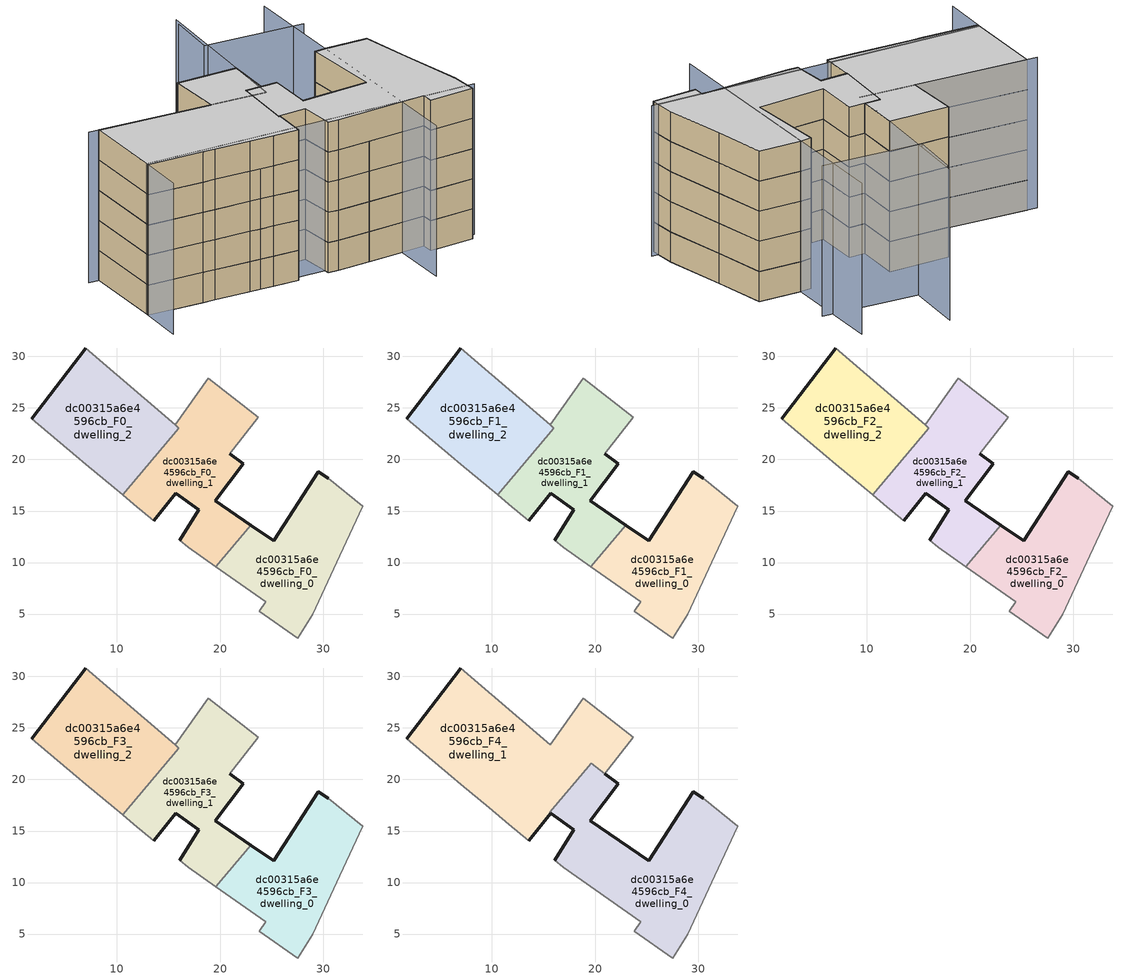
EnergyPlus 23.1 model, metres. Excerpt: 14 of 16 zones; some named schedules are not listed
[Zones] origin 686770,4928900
dc00315a6e4596cb_F0_dwelling_0
 floor ground (EU_floor_Construction): 29,4.99 31.6,10.64 33.87,15.46 30.51,18.17 29.55,18.8 25.2,12.11 22.99,13.61 19.6,9.59 24.42,6.19 23.8,5.3 27.52,2.68 z0
 wall outside (EU_wall_Construction): 22.99,13.61 25.2,12.11 29.55,18.8 30.51,18.17 z0:3
 wall adiabatic (EU_wall_Construction): 30.51,18.17 33.87,15.46 31.6,10.64 29,4.99 27.52,2.68 23.8,5.3 24.42,6.19 19.6,9.59 z0:3
 wall to dc00315a6e4596cb_F0_dwelling_1 (EU_wall_Construction): 19.6,9.59 22.99,13.61 z0:3
dc00315a6e4596cb_F0_dwelling_1
 floor ground (EU_floor_Construction): 22.99,13.61 19.52,15.98 22.23,19.58 20.93,20.57 23.69,24.12 18.84,27.88 15.65,23.35 16.02,23.03 10.56,16.57 11.63,15.68 13.59,14.05 15.69,16.73 17.92,15.12 16.08,12.19 16.9,11.49 19.6,9.59 z0
 wall outside (EU_wall_Construction): 20.93,20.57 22.23,19.58 19.52,15.98 22.99,13.61 / 16.08,12.19 17.92,15.12 15.69,16.73 13.59,14.05 z0:3
 wall adiabatic (EU_wall_Construction): 13.59,14.05 11.63,15.68 10.56,16.57 / 19.6,9.59 16.9,11.49 16.08,12.19 / 16.02,23.03 15.65,23.35 18.84,27.88 23.69,24.12 20.93,20.57 z0:3
 wall to dc00315a6e4596cb_F0_dwelling_2 (EU_wall_Construction): 10.56,16.57 16.02,23.03 z0:3
dc00315a6e4596cb_F0_dwelling_2
 floor ground (EU_floor_Construction): 10.56,16.57 16.02,23.03 15.64,23.35 6.95,30.82 1.71,23.94 6.06,20.31 6.97,19.56 9.74,17.26 z0
 wall outside (EU_wall_Construction): 1.71,23.94 6.95,30.82 z0:3
 wall adiabatic (EU_wall_Construction): 10.56,16.57 9.74,17.26 6.97,19.56 6.06,20.31 1.71,23.94 / 6.95,30.82 15.64,23.35 / 15.65,23.35 16.02,23.03 z0:3
dc00315a6e4596cb_F1_dwelling_0
 floor to dc00315a6e4596cb_F0_dwelling_0 (EU_floor_Construction): 29,4.99 31.6,10.64 33.87,15.46 30.51,18.17 29.55,18.8 25.2,12.11 22.99,13.61 19.6,9.59 24.42,6.19 23.8,5.3 27.52,2.68 z3
 wall outside (EU_wall_Construction): 22.99,13.61 25.2,12.11 29.55,18.8 30.51,18.17 z3:6
 wall adiabatic (EU_wall_Construction): 30.51,18.17 33.87,15.46 31.6,10.64 29,4.99 27.52,2.68 23.8,5.3 24.42,6.19 19.6,9.59 z3:6
 wall to dc00315a6e4596cb_F1_dwelling_1 (EU_wall_Construction): 19.6,9.59 22.99,13.61 z3:6
dc00315a6e4596cb_F1_dwelling_1
 floor to dc00315a6e4596cb_F0_dwelling_1 (EU_floor_Construction): 22.99,13.61 19.52,15.98 22.23,19.58 20.93,20.57 23.69,24.12 18.84,27.88 15.65,23.35 16.02,23.03 10.56,16.57 11.63,15.68 13.59,14.05 15.69,16.73 17.92,15.12 16.08,12.19 16.9,11.49 19.6,9.59 z3
 wall outside (EU_wall_Construction): 20.93,20.57 22.23,19.58 19.52,15.98 22.99,13.61 / 16.08,12.19 17.92,15.12 15.69,16.73 13.59,14.05 z3:6
 wall adiabatic (EU_wall_Construction): 13.59,14.05 11.63,15.68 10.56,16.57 / 19.6,9.59 16.9,11.49 16.08,12.19 / 16.02,23.03 15.65,23.35 18.84,27.88 23.69,24.12 20.93,20.57 z3:6
 wall to dc00315a6e4596cb_F1_dwelling_2 (EU_wall_Construction): 10.56,16.57 16.02,23.03 z3:6
dc00315a6e4596cb_F1_dwelling_2
 floor to dc00315a6e4596cb_F0_dwelling_2 (EU_floor_Construction): 10.56,16.57 16.02,23.03 6.95,30.82 1.71,23.94 6.06,20.31 6.97,19.56 9.74,17.26 z3
 wall outside (EU_wall_Construction): 1.71,23.94 6.95,30.82 z3:6
 wall adiabatic (EU_wall_Construction): 10.56,16.57 9.74,17.26 6.97,19.56 6.06,20.31 1.71,23.94 / 6.95,30.82 15.64,23.35 / 15.65,23.35 16.02,23.03 z3:6
dc00315a6e4596cb_F2_dwelling_0
 floor to dc00315a6e4596cb_F1_dwelling_0 (EU_floor_Construction): 29,4.99 31.6,10.64 33.87,15.46 30.51,18.17 29.55,18.8 25.2,12.11 22.99,13.61 19.6,9.59 24.42,6.19 23.8,5.3 27.52,2.68 z6
 wall outside (EU_wall_Construction): 22.99,13.61 25.2,12.11 29.55,18.8 30.51,18.17 z6:9
 wall adiabatic (EU_wall_Construction): 30.51,18.17 33.87,15.46 31.6,10.64 29,4.99 27.52,2.68 23.8,5.3 24.42,6.19 19.6,9.59 z6:9
 wall to dc00315a6e4596cb_F2_dwelling_1 (EU_wall_Construction): 19.6,9.59 22.99,13.61 z6:9
dc00315a6e4596cb_F2_dwelling_1
 floor to dc00315a6e4596cb_F1_dwelling_1 (EU_floor_Construction): 22.99,13.61 19.52,15.98 22.23,19.58 20.93,20.57 23.69,24.12 18.84,27.88 15.65,23.35 16.02,23.03 10.56,16.57 11.63,15.68 13.59,14.05 15.69,16.73 17.92,15.12 16.08,12.19 16.9,11.49 19.6,9.59 z6
 wall outside (EU_wall_Construction): 20.93,20.57 22.23,19.58 19.52,15.98 22.99,13.61 / 16.08,12.19 17.92,15.12 15.69,16.73 13.59,14.05 z6:9
 wall adiabatic (EU_wall_Construction): 13.59,14.05 11.63,15.68 10.56,16.57 / 19.6,9.59 16.9,11.49 16.08,12.19 / 16.02,23.03 15.65,23.35 18.84,27.88 23.69,24.12 20.93,20.57 z6:9
 wall to dc00315a6e4596cb_F2_dwelling_2 (EU_wall_Construction): 10.56,16.57 16.02,23.03 z6:9
dc00315a6e4596cb_F2_dwelling_2
 floor to dc00315a6e4596cb_F1_dwelling_2 (EU_floor_Construction): 10.56,16.57 16.02,23.03 6.95,30.82 1.71,23.94 6.06,20.31 6.97,19.56 9.74,17.26 z6
 wall outside (EU_wall_Construction): 1.71,23.94 6.95,30.82 z6:9
 wall adiabatic (EU_wall_Construction): 10.56,16.57 9.74,17.26 6.97,19.56 6.06,20.31 1.71,23.94 / 6.95,30.82 15.64,23.35 / 15.65,23.35 16.02,23.03 z6:9
dc00315a6e4596cb_F3_dwelling_0
 floor to dc00315a6e4596cb_F2_dwelling_0 (EU_floor_Construction): 29,4.99 31.6,10.64 33.87,15.46 30.51,18.17 29.55,18.8 25.2,12.11 22.99,13.61 19.6,9.59 24.42,6.19 23.8,5.3 27.52,2.68 z9
 wall outside (EU_wall_Construction): 22.99,13.61 25.2,12.11 29.55,18.8 30.51,18.17 z9:12
 wall adiabatic (EU_wall_Construction): 30.51,18.17 33.87,15.46 31.6,10.64 29,4.99 27.52,2.68 23.8,5.3 24.42,6.19 19.6,9.59 z9:12
 wall to dc00315a6e4596cb_F3_dwelling_1 (EU_wall_Construction): 19.6,9.59 22.99,13.61 z9:12
dc00315a6e4596cb_F3_dwelling_1
 floor to dc00315a6e4596cb_F2_dwelling_1 (EU_floor_Construction): 22.99,13.61 19.52,15.98 22.23,19.58 20.93,20.57 23.69,24.12 18.84,27.88 15.65,23.35 16.02,23.03 10.56,16.57 11.63,15.68 13.59,14.05 15.69,16.73 17.92,15.12 16.08,12.19 16.9,11.49 19.6,9.59 z9
 wall outside (EU_wall_Construction): 20.93,20.57 22.23,19.58 19.52,15.98 22.99,13.61 / 16.08,12.19 17.92,15.12 15.69,16.73 13.59,14.05 z9:12
 wall adiabatic (EU_wall_Construction): 13.59,14.05 11.63,15.68 10.56,16.57 / 19.6,9.59 16.9,11.49 16.08,12.19 / 16.02,23.03 15.65,23.35 18.84,27.88 23.69,24.12 20.93,20.57 z9:12
 wall to dc00315a6e4596cb_F3_dwelling_2 (EU_wall_Construction): 10.56,16.57 16.02,23.03 z9:12
dc00315a6e4596cb_F3_dwelling_2
 floor to dc00315a6e4596cb_F2_dwelling_2 (EU_floor_Construction): 10.56,16.57 16.02,23.03 6.95,30.82 1.71,23.94 6.06,20.31 6.97,19.56 9.74,17.26 z9
 wall outside (EU_wall_Construction): 1.71,23.94 6.95,30.82 z9:12
 wall adiabatic (EU_wall_Construction): 10.56,16.57 9.74,17.26 6.97,19.56 6.06,20.31 1.71,23.94 / 6.95,30.82 15.64,23.35 / 15.65,23.35 16.02,23.03 z9:12
dc00315a6e4596cb_F4_dwelling_0
 floor to dc00315a6e4596cb_F3_dwelling_0 (EU_floor_Construction): 29,4.99 31.6,10.64 33.87,15.46 30.51,18.17 29.55,18.8 25.2,12.11 22.99,13.61 19.6,9.59 24.42,6.19 23.8,5.3 27.52,2.68 z12
 floor to dc00315a6e4596cb_F3_dwelling_1 (EU_floor_Construction): 19.6,9.59 22.99,13.61 19.52,15.98 22.23,19.58 19.62,21.56 15.6,16.79 15.69,16.73 17.92,15.12 16.08,12.19 16.9,11.49 z12
 wall outside (EU_wall_Construction): 16.08,12.19 17.92,15.12 15.69,16.73 / 20.94,20.56 22.23,19.58 19.52,15.98 25.2,12.11 29.55,18.8 30.51,18.17 z12:15
 wall adiabatic (EU_wall_Construction): 30.51,18.17 33.87,15.46 31.6,10.64 29,4.99 27.52,2.68 23.8,5.3 24.42,6.19 16.9,11.49 16.08,12.19 z12:15
 wall to dc00315a6e4596cb_F4_dwelling_1 (EU_wall_Construction): 15.69,16.73 15.6,16.79 / 15.6,16.8 19.62,21.56 20.93,20.57 z12:15
 ceiling to dc00315a6e4596cb_F5_dwelling_0 (EU_floor_Construction): 30.51,18.17 33.87,15.46 31.6,10.64 29,4.99 27.52,2.68 23.8,5.3 24.42,6.19 16.9,11.49 16.08,12.19 17.92,15.12 15.69,16.73 15.6,16.79 19.62,21.56 22.23,19.58 19.52,15.98 25.2,12.11 29.55,18.8 z15
dc00315a6e4596cb_F4_dwelling_1
 floor to dc00315a6e4596cb_F3_dwelling_1 (EU_floor_Construction): 20.93,20.57 23.69,24.12 18.84,27.88 15.65,23.35 16.02,23.03 10.56,16.57 11.63,15.68 13.59,14.05 15.69,16.73 15.6,16.8 19.62,21.56 z12
 floor to dc00315a6e4596cb_F3_dwelling_2 (EU_floor_Construction): 10.56,16.57 16.02,23.03 15.64,23.35 6.95,30.82 1.71,23.94 6.06,20.31 6.97,19.56 9.74,17.26 z12
 wall outside (EU_wall_Construction): 1.71,23.94 6.95,30.82 / 15.69,16.73 13.59,14.05 z12:15
 wall adiabatic (EU_wall_Construction): 6.95,30.82 15.65,23.35 18.84,27.88 23.69,24.12 20.93,20.57 / 13.59,14.05 11.63,15.68 9.74,17.26 6.97,19.56 6.06,20.31 1.71,23.94 z12:15
 ceiling to dc00315a6e4596cb_F5_dwelling_1 (EU_floor_Construction): 18.84,27.88 23.69,24.12 20.93,20.57 19.62,21.56 15.6,16.8 15.69,16.73 13.59,14.05 11.63,15.68 9.74,17.26 6.97,19.56 6.06,20.31 1.71,23.94 6.95,30.82 15.65,23.35 z15
shading: 18.98,2.84 36.84,26.59 / -1.12,20.38 1.9,24.17 / 1.9,24.17 28.52,2.92 / 34.63,21.86 27.03,28.49 / 27.03,28.49 30.38,32.34 / 31.23,32.9 19.9,19.7 / 19.9,19.7 6.18,31.48 z0:15
[Building]
EU S2 Campaign: North Axis=0; Terrain=City; Solar Distribution=FullExterior
[Site:Location]
Bologna: Latitude=44.5; Longitude=11.25; Time Zone=1; Elevation=37
[SizingPeriod:WeatherFileDays]
AnnualSizingPeriod: Begin Month=1; Begin Day of Month=1; End Month=12; End Day of Month=31; Day of Week for Start Day=Monday; Use Weather File Daylight Saving Period=No; Use Weather File Rain and Snow Indicators=No
[MATERIAL]
EU_InternalMass_Material: Roughness=MediumRough; Thickness=0.1; Conductivity=1; Density=1800; Specific Heat=900; Thermal Absorptance=0.9; Solar Absorptance=0.7; Visible Absorptance=0.7
[MATERIAL:NOMASS] Roughness=MediumRough; Thermal Absorptance=0.9; Solar Absorptance=0.7; Visible Absorptance=0.7
Name | Thermal Resistance
EU_wall_NoMass | 0.905828
EU_floor_NoMass | 0.67114
[CONSTRUCTION]
EU_wall_Construction: EU_wall_NoMass
EU_floor_Construction: EU_floor_NoMass
EU_InternalMass_Construction: EU_InternalMass_Material
[ZONE] Type=1; Multiplier=1; Ceiling Height=autocalculate; Floor Area=autocalculate; Part of Total Floor Area=Yes
Name | Volume
dc00315a6e4596cb_F0_dwelling_0 | 313.002
dc00315a6e4596cb_F1_dwelling_0; dc00315a6e4596cb_F2_dwelling_0; dc00315a6e4596cb_F3_dwelling_0 | 313.003
dc00315a6e4596cb_F4_dwelling_0 | 446.719
dc00315a6e4596cb_F0_dwelling_1 | 325.089
dc00315a6e4596cb_F1_dwelling_1; dc00315a6e4596cb_F2_dwelling_1; dc00315a6e4596cb_F3_dwelling_1 | 325.091
dc00315a6e4596cb_F4_dwelling_1 | 492.296
dc00315a6e4596cb_F0_dwelling_2 | 300.923
dc00315a6e4596cb_F1_dwelling_2; dc00315a6e4596cb_F2_dwelling_2; dc00315a6e4596cb_F3_dwelling_2 | 300.937
[INTERNALMASS] Construction=EU_InternalMass_Construction
Name | Zone or ZoneList | Surface Area
dc00315a6e4596cb_F0_dwelling_0_EU_InternalMass | dc00315a6e4596cb_F0_dwelling_0 | 104.335
dc00315a6e4596cb_F0_dwelling_1_EU_InternalMass | dc00315a6e4596cb_F0_dwelling_1 | 108.364
dc00315a6e4596cb_F0_dwelling_2_EU_InternalMass | dc00315a6e4596cb_F0_dwelling_2 | 100.309
dc00315a6e4596cb_F1_dwelling_0_EU_InternalMass | dc00315a6e4596cb_F1_dwelling_0 | 104.335
dc00315a6e4596cb_F1_dwelling_1_EU_InternalMass | dc00315a6e4596cb_F1_dwelling_1 | 108.364
dc00315a6e4596cb_F1_dwelling_2_EU_InternalMass | dc00315a6e4596cb_F1_dwelling_2 | 100.309
dc00315a6e4596cb_F2_dwelling_0_EU_InternalMass | dc00315a6e4596cb_F2_dwelling_0 | 104.335
dc00315a6e4596cb_F2_dwelling_1_EU_InternalMass | dc00315a6e4596cb_F2_dwelling_1 | 108.364
dc00315a6e4596cb_F2_dwelling_2_EU_InternalMass | dc00315a6e4596cb_F2_dwelling_2 | 100.309
dc00315a6e4596cb_F3_dwelling_0_EU_InternalMass | dc00315a6e4596cb_F3_dwelling_0 | 104.335
dc00315a6e4596cb_F3_dwelling_1_EU_InternalMass | dc00315a6e4596cb_F3_dwelling_1 | 108.364
dc00315a6e4596cb_F3_dwelling_2_EU_InternalMass | dc00315a6e4596cb_F3_dwelling_2 | 100.309
dc00315a6e4596cb_F4_dwelling_0_EU_InternalMass | dc00315a6e4596cb_F4_dwelling_0 | 148.908
dc00315a6e4596cb_F4_dwelling_1_EU_InternalMass | dc00315a6e4596cb_F4_dwelling_1 | 164.097
[OTHEREQUIPMENT] Fuel Type=Electricity; Design Level Calculation Method=Watts/Area; Power per Zone Floor Area=1; Fraction Latent=0; Fraction Radiant=0; Fraction Lost=0; Carbon Dioxide Generation Rate=0; EndUse Subcategory=EU_Step8_InternalGains
Name | Zone or ZoneList or Space or SpaceList | Schedule
EU_Step8_InternalGain_dc00315a6e4596cb_F0_dwelling_0_f000 | dc00315a6e4596cb_F0_dwelling_0 | EU_Step8_GainSchedule_dc00315a6e4596cb_F0_dwelling_0_f000
EU_Step8_InternalGain_dc00315a6e4596cb_F0_dwelling_1_f000 | dc00315a6e4596cb_F0_dwelling_1 | EU_Step8_GainSchedule_dc00315a6e4596cb_F0_dwelling_1_f000
EU_Step8_InternalGain_dc00315a6e4596cb_F0_dwelling_2_f000 | dc00315a6e4596cb_F0_dwelling_2 | EU_Step8_GainSchedule_dc00315a6e4596cb_F0_dwelling_2_f000
EU_Step8_InternalGain_dc00315a6e4596cb_F1_dwelling_0_f000 | dc00315a6e4596cb_F1_dwelling_0 | EU_Step8_GainSchedule_dc00315a6e4596cb_F1_dwelling_0_f000
EU_Step8_InternalGain_dc00315a6e4596cb_F1_dwelling_1_f000 | dc00315a6e4596cb_F1_dwelling_1 | EU_Step8_GainSchedule_dc00315a6e4596cb_F1_dwelling_1_f000
EU_Step8_InternalGain_dc00315a6e4596cb_F1_dwelling_2_f000 | dc00315a6e4596cb_F1_dwelling_2 | EU_Step8_GainSchedule_dc00315a6e4596cb_F1_dwelling_2_f000
EU_Step8_InternalGain_dc00315a6e4596cb_F2_dwelling_0_f000 | dc00315a6e4596cb_F2_dwelling_0 | EU_Step8_GainSchedule_dc00315a6e4596cb_F2_dwelling_0_f000
EU_Step8_InternalGain_dc00315a6e4596cb_F2_dwelling_1_f000 | dc00315a6e4596cb_F2_dwelling_1 | EU_Step8_GainSchedule_dc00315a6e4596cb_F2_dwelling_1_f000
EU_Step8_InternalGain_dc00315a6e4596cb_F2_dwelling_2_f000 | dc00315a6e4596cb_F2_dwelling_2 | EU_Step8_GainSchedule_dc00315a6e4596cb_F2_dwelling_2_f000
EU_Step8_InternalGain_dc00315a6e4596cb_F3_dwelling_0_f000 | dc00315a6e4596cb_F3_dwelling_0 | EU_Step8_GainSchedule_dc00315a6e4596cb_F3_dwelling_0_f000
EU_Step8_InternalGain_dc00315a6e4596cb_F3_dwelling_1_f000 | dc00315a6e4596cb_F3_dwelling_1 | EU_Step8_GainSchedule_dc00315a6e4596cb_F3_dwelling_1_f000
EU_Step8_InternalGain_dc00315a6e4596cb_F3_dwelling_2_f000 | dc00315a6e4596cb_F3_dwelling_2 | EU_Step8_GainSchedule_dc00315a6e4596cb_F3_dwelling_2_f000
EU_Step8_InternalGain_dc00315a6e4596cb_F4_dwelling_0_f000 | dc00315a6e4596cb_F4_dwelling_0 | EU_Step8_GainSchedule_dc00315a6e4596cb_F4_dwelling_0_f000
EU_Step8_InternalGain_dc00315a6e4596cb_F4_dwelling_1_f000 | dc00315a6e4596cb_F4_dwelling_1 | EU_Step8_GainSchedule_dc00315a6e4596cb_F4_dwelling_1_f000
[ZONEVENTILATION:DESIGNFLOWRATE] Schedule=EU_AlwaysOn; Design Flow Rate Calculation Method=AirChanges/Hour; Air Changes per Hour=0.73129; Ventilation Type=Natural; Fan Pressure Rise=0; Fan Total Efficiency=1; Constant Term Coefficient=1; Temperature Term Coefficient=0; Velocity Term Coefficient=0; Velocity Squared Term Coefficient=0; Minimum Indoor Temperature=-100; Maximum Indoor Temperature=100; Delta Temperature=-100; Minimum Outdoor Temperature=-100; Maximum Outdoor Temperature=100; Maximum Wind Speed=40
Name | Zone or ZoneList or Space or SpaceList
EU_ConstantAir_dc00315a6e4596cb_F0_dwelling_0 | dc00315a6e4596cb_F0_dwelling_0
EU_ConstantAir_dc00315a6e4596cb_F0_dwelling_1 | dc00315a6e4596cb_F0_dwelling_1
EU_ConstantAir_dc00315a6e4596cb_F0_dwelling_2 | dc00315a6e4596cb_F0_dwelling_2
EU_ConstantAir_dc00315a6e4596cb_F1_dwelling_0 | dc00315a6e4596cb_F1_dwelling_0
EU_ConstantAir_dc00315a6e4596cb_F1_dwelling_1 | dc00315a6e4596cb_F1_dwelling_1
EU_ConstantAir_dc00315a6e4596cb_F1_dwelling_2 | dc00315a6e4596cb_F1_dwelling_2
EU_ConstantAir_dc00315a6e4596cb_F2_dwelling_0 | dc00315a6e4596cb_F2_dwelling_0
EU_ConstantAir_dc00315a6e4596cb_F2_dwelling_1 | dc00315a6e4596cb_F2_dwelling_1
EU_ConstantAir_dc00315a6e4596cb_F2_dwelling_2 | dc00315a6e4596cb_F2_dwelling_2
EU_ConstantAir_dc00315a6e4596cb_F3_dwelling_0 | dc00315a6e4596cb_F3_dwelling_0
EU_ConstantAir_dc00315a6e4596cb_F3_dwelling_1 | dc00315a6e4596cb_F3_dwelling_1
EU_ConstantAir_dc00315a6e4596cb_F3_dwelling_2 | dc00315a6e4596cb_F3_dwelling_2
EU_ConstantAir_dc00315a6e4596cb_F4_dwelling_0 | dc00315a6e4596cb_F4_dwelling_0
EU_ConstantAir_dc00315a6e4596cb_F4_dwelling_1 | dc00315a6e4596cb_F4_dwelling_1
[HVACTEMPLATE:THERMOSTAT] Constant Heating Setpoint=20; Constant Cooling Setpoint=50
EU_HeatOnly_dc00315a6e4596cb_F0_dwelling_0; EU_HeatOnly_dc00315a6e4596cb_F0_dwelling_1; EU_HeatOnly_dc00315a6e4596cb_F0_dwelling_2; EU_HeatOnly_dc00315a6e4596cb_F1_dwelling_0; EU_HeatOnly_dc00315a6e4596cb_F1_dwelling_1; EU_HeatOnly_dc00315a6e4596cb_F1_dwelling_2; EU_HeatOnly_dc00315a6e4596cb_F2_dwelling_0; EU_HeatOnly_dc00315a6e4596cb_F2_dwelling_1; EU_HeatOnly_dc00315a6e4596cb_F2_dwelling_2; EU_HeatOnly_dc00315a6e4596cb_F3_dwelling_0; EU_HeatOnly_dc00315a6e4596cb_F3_dwelling_1; EU_HeatOnly_dc00315a6e4596cb_F3_dwelling_2; EU_HeatOnly_dc00315a6e4596cb_F4_dwelling_0; EU_HeatOnly_dc00315a6e4596cb_F4_dwelling_1; EU_HeatOnly_dc00315a6e4596cb_F5_dwelling_0; EU_HeatOnly_dc00315a6e4596cb_F5_dwelling_1
[HVACTEMPLATE:ZONE:IDEALLOADSAIRSYSTEM] System Availability Schedule=EU_AlwaysOn; Maximum Heating Supply Air Temperature=50; Minimum Cooling Supply Air Temperature=13; Maximum Heating Supply Air Humidity Ratio=0.0156; Minimum Cooling Supply Air Humidity Ratio=0.0077; Heating Limit=NoLimit; Cooling Limit=NoLimit; Heating Availability Schedule=EU_AlwaysOn; Cooling Availability Schedule=EU_CoolingOff; Dehumidification Control Type=ConstantSensibleHeatRatio; Cooling Sensible Heat Ratio=0.7; Dehumidification Setpoint=60; Humidification Control Type=None; Humidification Setpoint=30; Outdoor Air Method=None; Outdoor Air Flow Rate per Person=0.00944; Outdoor Air Flow Rate per Zone Floor Area=0; Outdoor Air Flow Rate per Zone=0; Demand Controlled Ventilation Type=None; Outdoor Air Economizer Type=NoEconomizer; Heat Recovery Type=None; Sensible Heat Recovery Effectiveness=0.7; Latent Heat Recovery Effectiveness=0.65
Name | Template Thermostat
dc00315a6e4596cb_F0_dwelling_0 | EU_HeatOnly_dc00315a6e4596cb_F0_dwelling_0
dc00315a6e4596cb_F0_dwelling_1 | EU_HeatOnly_dc00315a6e4596cb_F0_dwelling_1
dc00315a6e4596cb_F0_dwelling_2 | EU_HeatOnly_dc00315a6e4596cb_F0_dwelling_2
dc00315a6e4596cb_F1_dwelling_0 | EU_HeatOnly_dc00315a6e4596cb_F1_dwelling_0
dc00315a6e4596cb_F1_dwelling_1 | EU_HeatOnly_dc00315a6e4596cb_F1_dwelling_1
dc00315a6e4596cb_F1_dwelling_2 | EU_HeatOnly_dc00315a6e4596cb_F1_dwelling_2
dc00315a6e4596cb_F2_dwelling_0 | EU_HeatOnly_dc00315a6e4596cb_F2_dwelling_0
dc00315a6e4596cb_F2_dwelling_1 | EU_HeatOnly_dc00315a6e4596cb_F2_dwelling_1
dc00315a6e4596cb_F2_dwelling_2 | EU_HeatOnly_dc00315a6e4596cb_F2_dwelling_2
dc00315a6e4596cb_F3_dwelling_0 | EU_HeatOnly_dc00315a6e4596cb_F3_dwelling_0
dc00315a6e4596cb_F3_dwelling_1 | EU_HeatOnly_dc00315a6e4596cb_F3_dwelling_1
dc00315a6e4596cb_F3_dwelling_2 | EU_HeatOnly_dc00315a6e4596cb_F3_dwelling_2
dc00315a6e4596cb_F4_dwelling_0 | EU_HeatOnly_dc00315a6e4596cb_F4_dwelling_0
